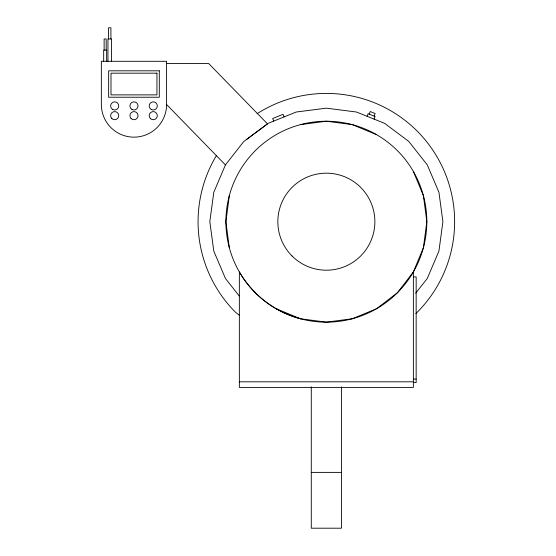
<?xml version="1.0" encoding="UTF-8"?>
<svg xmlns="http://www.w3.org/2000/svg" width="556" height="556" viewBox="0 0 556 556"><rect width="100%" height="100%" fill="white"/><g stroke="black" fill="none" stroke-linecap="round" stroke-linejoin="round"><path stroke-width="0.83" d="M229.315 195.691L225.889 221.691L229.315 247.698M367.085 116.287L368.128 113.702L375.119 116.524L374.07 119.109M369.163 114.119L370.213 111.534L375.126 113.514L374.084 116.107M276.123 308.698L300.358 318.741L326.358 322.16L352.365 318.741L376.6 308.705L397.429 292.727L413.372 271.947L423.408 247.698L426.827 221.691L423.408 195.691L413.372 171.456M166.591 63.523L208.688 63.523L267.526 123.918L243.709 141.578L225.43 164.923L213.789 192.306L209.814 221.691L213.789 251.076L225.43 278.459L239.184 295.924M415.652 293.234L427.293 278.459L438.934 251.076L442.903 221.691L438.934 192.306L427.293 164.923L408.771 141.412L384.634 123.369L356.521 112.027L326.358 108.163L296.195 112.027L268.089 123.369M246.614 139.417L267.45 123.842M300.358 124.648A100.469 100.469 0 0 1 423.408 247.698A100.469 100.469 0 0 1 255.315 292.734A100.469 100.469 0 0 1 300.358 124.648L326.358 121.222L352.365 124.648L376.593 134.684M413.372 276.923L416.159 276.923L416.159 382.584L413.372 382.584M413.372 379.053L416.159 379.053M239.351 381.812L413.372 381.812M311.277 472.385L341.44 472.385M239.629 315.467L235.647 312.409A128.29 128.29 0 0 1 216.562 155.339M166.591 104.528A32.623 32.623 0 0 1 133.975 137.151A32.623 32.623 0 0 1 101.352 104.528L101.352 61.292L166.591 61.292L166.591 104.528L225.43 164.923M284.081 116.92L283.039 114.327L272.683 118.504L273.733 121.097M413.372 271.947L413.372 387.4L239.351 387.4L239.351 271.947A100.441 100.421 0 0 0 300.358 318.734M341.44 386.851L341.44 528.2L311.277 528.2L311.277 386.83M111.527 61.292L111.527 38.962L107.954 38.962L107.954 61.292M110.915 38.962L110.915 27.8L108.559 27.8L108.559 38.962M106.648 61.292L106.648 50.123L103.673 50.123L103.673 61.292M106.196 50.123L106.196 38.962L104.125 38.962L104.125 50.123M257.101 113.709A128.29 128.29 0 0 1 415.86 313.605M159.301 70.82L108.649 70.82L108.649 97.23L159.301 97.23L159.301 70.82M156.945 73.177L110.998 73.177L110.998 94.881L156.945 94.881L156.945 73.177M112.659 109.435A4.059 4.059 0 0 0 118.748 105.918A4.059 4.059 0 0 0 112.659 102.401A4.059 4.059 0 0 0 112.659 109.435M131.946 109.435A4.059 4.059 0 0 0 138.034 105.918A4.059 4.059 0 0 0 131.946 102.401A4.059 4.059 0 0 0 131.946 109.435M151.225 109.435A4.059 4.059 0 0 0 157.313 105.918A4.059 4.059 0 0 0 151.225 102.401A4.059 4.059 0 0 0 151.225 109.435M131.105 118.525A4.059 4.059 0 0 0 137.895 116.711A4.059 4.059 0 0 0 132.919 111.735A4.059 4.059 0 0 0 131.105 118.525M111.819 118.525A4.059 4.059 0 0 0 118.609 116.711A4.059 4.059 0 0 0 113.639 111.735A4.059 4.059 0 0 0 111.819 118.525M150.384 118.525A4.059 4.059 0 0 0 157.174 116.711A4.059 4.059 0 0 0 152.205 111.735A4.059 4.059 0 0 0 150.384 118.525M292.053 255.996A48.518 48.518 0 0 0 373.222 234.25A48.518 48.518 0 0 0 313.806 174.827A48.518 48.518 0 0 0 292.053 255.996"/></g></svg>
